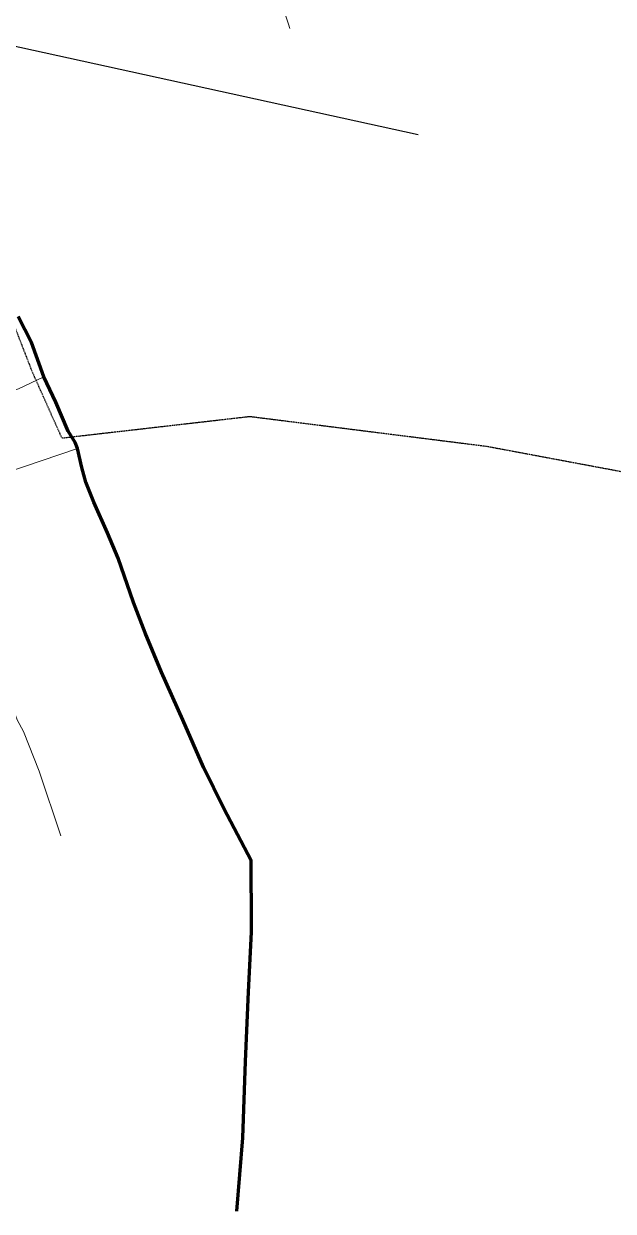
# Model space of a CAD drawing. Header units: millimetres. Extents: x 587399 to 927168, y 438565 to 1444955.
# Drawn here: x 590063 to 590813, y 442406 to 443918 of the extents above; entities that cross this region are included whole.
import ezdxf

# ---------------------------------------------------------------- set-up
doc = ezdxf.new("R2010")
doc.units = ezdxf.units.MM
doc.header["$LTSCALE"] = 2
doc.linetypes.add('DISCONTINU', pattern=[0.75, 0.5, -0.25])
doc.layers.add('Roads_main1', color=10, linetype='Continuous', lineweight=100)
doc.layers.add('Roads_others', color=24, linetype='Continuous', lineweight=9)
doc.layers.add('TEXTE', color=9, linetype='Continuous')
doc.layers.add('TF 13164 TF 13163 ET TF 45114 ANNULES', color=250, linetype='Continuous')

msp = doc.modelspace()

# ---------------------------------------------------------------- linework, layer by layer
at = {"layer": 'Roads_main1'}
msp.add_lwpolyline([(590334.304, 442405.814), (590341.794, 442499.179), (590345.206, 442596.319), (590348.992, 442684.982), (590352.691, 442761.152), (590352.783, 442769.509), (590352.545, 442852.474), (590317.543, 442918.414), (590291.835, 442971.02), (590265.42, 443031.197), (590238.271, 443092.093), (590217.517, 443142.36), (590202.448, 443180.793), (590183.031, 443237.119), (590169.455, 443269.352), (590151.842, 443308.523), (590141.848, 443333.796), (590136.911, 443352.727), (590131.081, 443376.677), (590128.098, 443384.667), (590119.147, 443398.996), (590103.48, 443435.803), (590088.561, 443468.035), (590072.442, 443511.795), (590055.879, 443544.91)], dxfattribs=at)
at = {"layer": 'Roads_others'}
for points in [[(590495.166, 444213.8), (590487.724, 444207.436), (590472.404, 444196.333), (590449.639, 444180.79), (590444.138, 444175.157), (590441.315, 444167.903), (590438.209, 444143.06), (590436.289, 444131.075), (590434.21, 444122.947), (590429.313, 444112.728), (590426.194, 444101.781), (590423.235, 444085.516), (590410.487, 444033.292), (590408.28, 444019.925), (590404.122, 443992.174), (590393, 443945.877), (590392.561, 443940.625), (590393.309, 443936.26), (590399.79, 443916.965), (590401.616, 443911.55)], [(589878.369, 443485.415), (589913.203, 443398.759), (589948.467, 443314.679), (589998.026, 443178.081), (590011.311, 443147.473), (590045.495, 443055.963), (590054.6, 443031.574), (590062.508, 443016.647), (590082.208, 442966.235), (590109.833, 442883.662)], [(589615.399, 443302.311), (589636.231, 443308.102), (589664.133, 443315.824), (589687.795, 443322.292), (589756.747, 443344.215), (589785.477, 443356.006), (589815.586, 443365.509), (589913.203, 443398.759), (589989.564, 443427.797), (590055.971, 443452.626), (590088.561, 443468.035)], [(590131.081, 443376.677), (589948.467, 443314.679), (589873.758, 443287.543), (589863.337, 443283.542)]]:
    msp.add_lwpolyline(points, dxfattribs=at)
at = {"layer": 'TEXTE', "color": 0, "lineweight": 30, "flags": 128}
msp.add_lwpolyline([(589989.437, 443700.84), (589931.908, 443844.215), (589946.928, 443912.025), (590564.988, 443776.645)], dxfattribs=at)
at = {"layer": 'TF 13164 TF 13163 ET TF 45114 ANNULES', "linetype": 'DISCONTINU', "lineweight": -3, "flags": 128}
msp.add_lwpolyline([(591061.53, 445042.266), (591101.53, 444954.266), (591206.53, 444604.266), (591351.53, 444369.266), (591516.53, 444349.266), (591656.53, 444287.266), (591901.53, 444294.266), (592206.53, 444362.266), (592496.53, 444369.266), (592650.88, 444526.026), (592816.53, 444694.266), (593031.53, 444354.266), (593267.69, 444041.63), (593177.687, 443861.628), (592952.69, 443676.63), (592895.57, 443501.91), (592952.38, 443543.41), (593005.3, 443527.87), (593026.636, 443499.05), (593056.38, 443449.49), (593133.96, 443493.33), (593165.2, 443554.79), (593264.07, 443591.37), (593375.556, 443584.47), (593418.33, 443582.62), (593465.53, 443558.02), (593485.907, 443471.51), (593335.65, 443462.93), (593055.16, 443327.94), (593105.66, 443176.17), (593120.37, 443175.55), (593137, 443125.57), (593160.73, 443133.47), (593178.09, 443081.28), (593268.23, 443111.28), (593357.91, 442841.81), (593125.015, 442764.307), (592879.692, 442886.629), (592546.53, 442854.266), (592306.53, 442877.266), (592046.53, 442969.266), (591861.53, 443024.266), (591706.53, 443084.266), (591466.53, 443169.266), (591185.53, 443254.266), (590892.53, 443334.266), (590652.53, 443379.266), (590350.53, 443417.266), (590111.56, 443389.826), (590073.83, 443474.166), (590006.29, 443648.326), (589927.63, 443844.616), (590031.73, 444321.016), (590094.72, 444687.696), (590075.84, 444942.176), (590369.53, 444992.266), (590641.53, 444999.266), (590953.53, 445044.266), (591061.53, 445042.266)], dxfattribs=at)
msp.add_lwpolyline([(591061.53, 445042.266), (591101.53, 444954.266), (591206.53, 444604.266), (591351.53, 444369.266), (591516.53, 444349.266), (591656.53, 444287.266), (591901.53, 444294.266), (592206.53, 444362.266), (592496.53, 444369.266), (592650.88, 444526.026), (592816.53, 444694.266), (593031.53, 444354.266), (593267.69, 444041.63), (593177.687, 443861.628), (592952.69, 443676.63), (592895.57, 443501.91), (592952.38, 443543.41), (593005.3, 443527.87), (593026.636, 443499.05), (593056.38, 443449.49), (593133.96, 443493.33), (593165.2, 443554.79), (593264.07, 443591.37), (593375.556, 443584.47), (593418.33, 443582.62), (593465.53, 443558.02), (593485.907, 443471.51), (593335.65, 443462.93), (593055.16, 443327.94), (593105.66, 443176.17), (593120.37, 443175.55), (593137, 443125.57), (593160.73, 443133.47), (593178.09, 443081.28), (593268.23, 443111.28), (593357.91, 442841.81), (593125.015, 442764.307), (592879.692, 442886.629), (592546.53, 442854.266), (592306.53, 442877.266), (592046.53, 442969.266), (591861.53, 443024.266), (591706.53, 443084.266), (591466.53, 443169.266), (591185.53, 443254.266), (590892.53, 443334.266), (590652.53, 443379.266), (590350.53, 443417.266), (590111.56, 443389.826), (590073.83, 443474.166), (590006.29, 443648.326), (589927.63, 443844.616), (590031.73, 444321.016), (590094.72, 444687.696), (590075.84, 444942.176), (590369.53, 444992.266), (590641.53, 444999.266), (590953.53, 445044.266), (591061.53, 445042.266)], dxfattribs=at)

doc.saveas('drawing.dxf')
